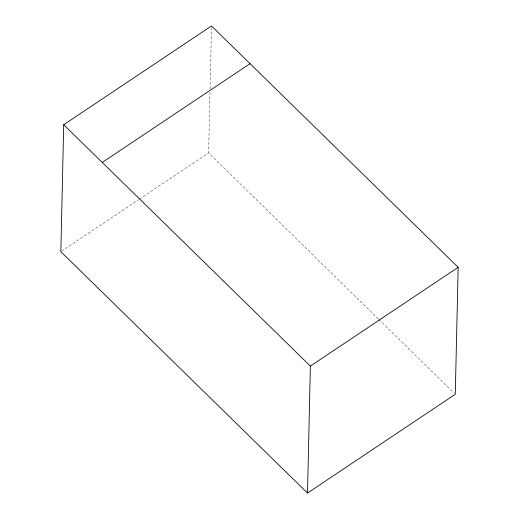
<?xml version="1.0" encoding="UTF-8"?>
<svg xmlns="http://www.w3.org/2000/svg" width="519" height="519" viewBox="0 0 519 519"><rect width="100%" height="100%" fill="white"/><g stroke="black" fill="none" stroke-linecap="round" stroke-linejoin="round"><path stroke-width="0.39" stroke-dasharray="2.6 1.95" d="M378.273 318.919L208.619 152.904L209.994 92.259M210.072 89.021L211.467 27.565M61.514 251.222L138.761 199.594M139.429 199.14L208.619 152.904M378.851 319.49L454.119 393.149"/><path stroke-width="0.78" d="M63.72 124.716L60.84 251.67L307.501 493.05L455.28 394.284L458.16 267.33L211.499 25.95L63.72 124.716L310.381 366.096L307.501 493.05M102.262 162.434L250.041 63.668M310.381 366.096L458.16 267.33"/></g></svg>
